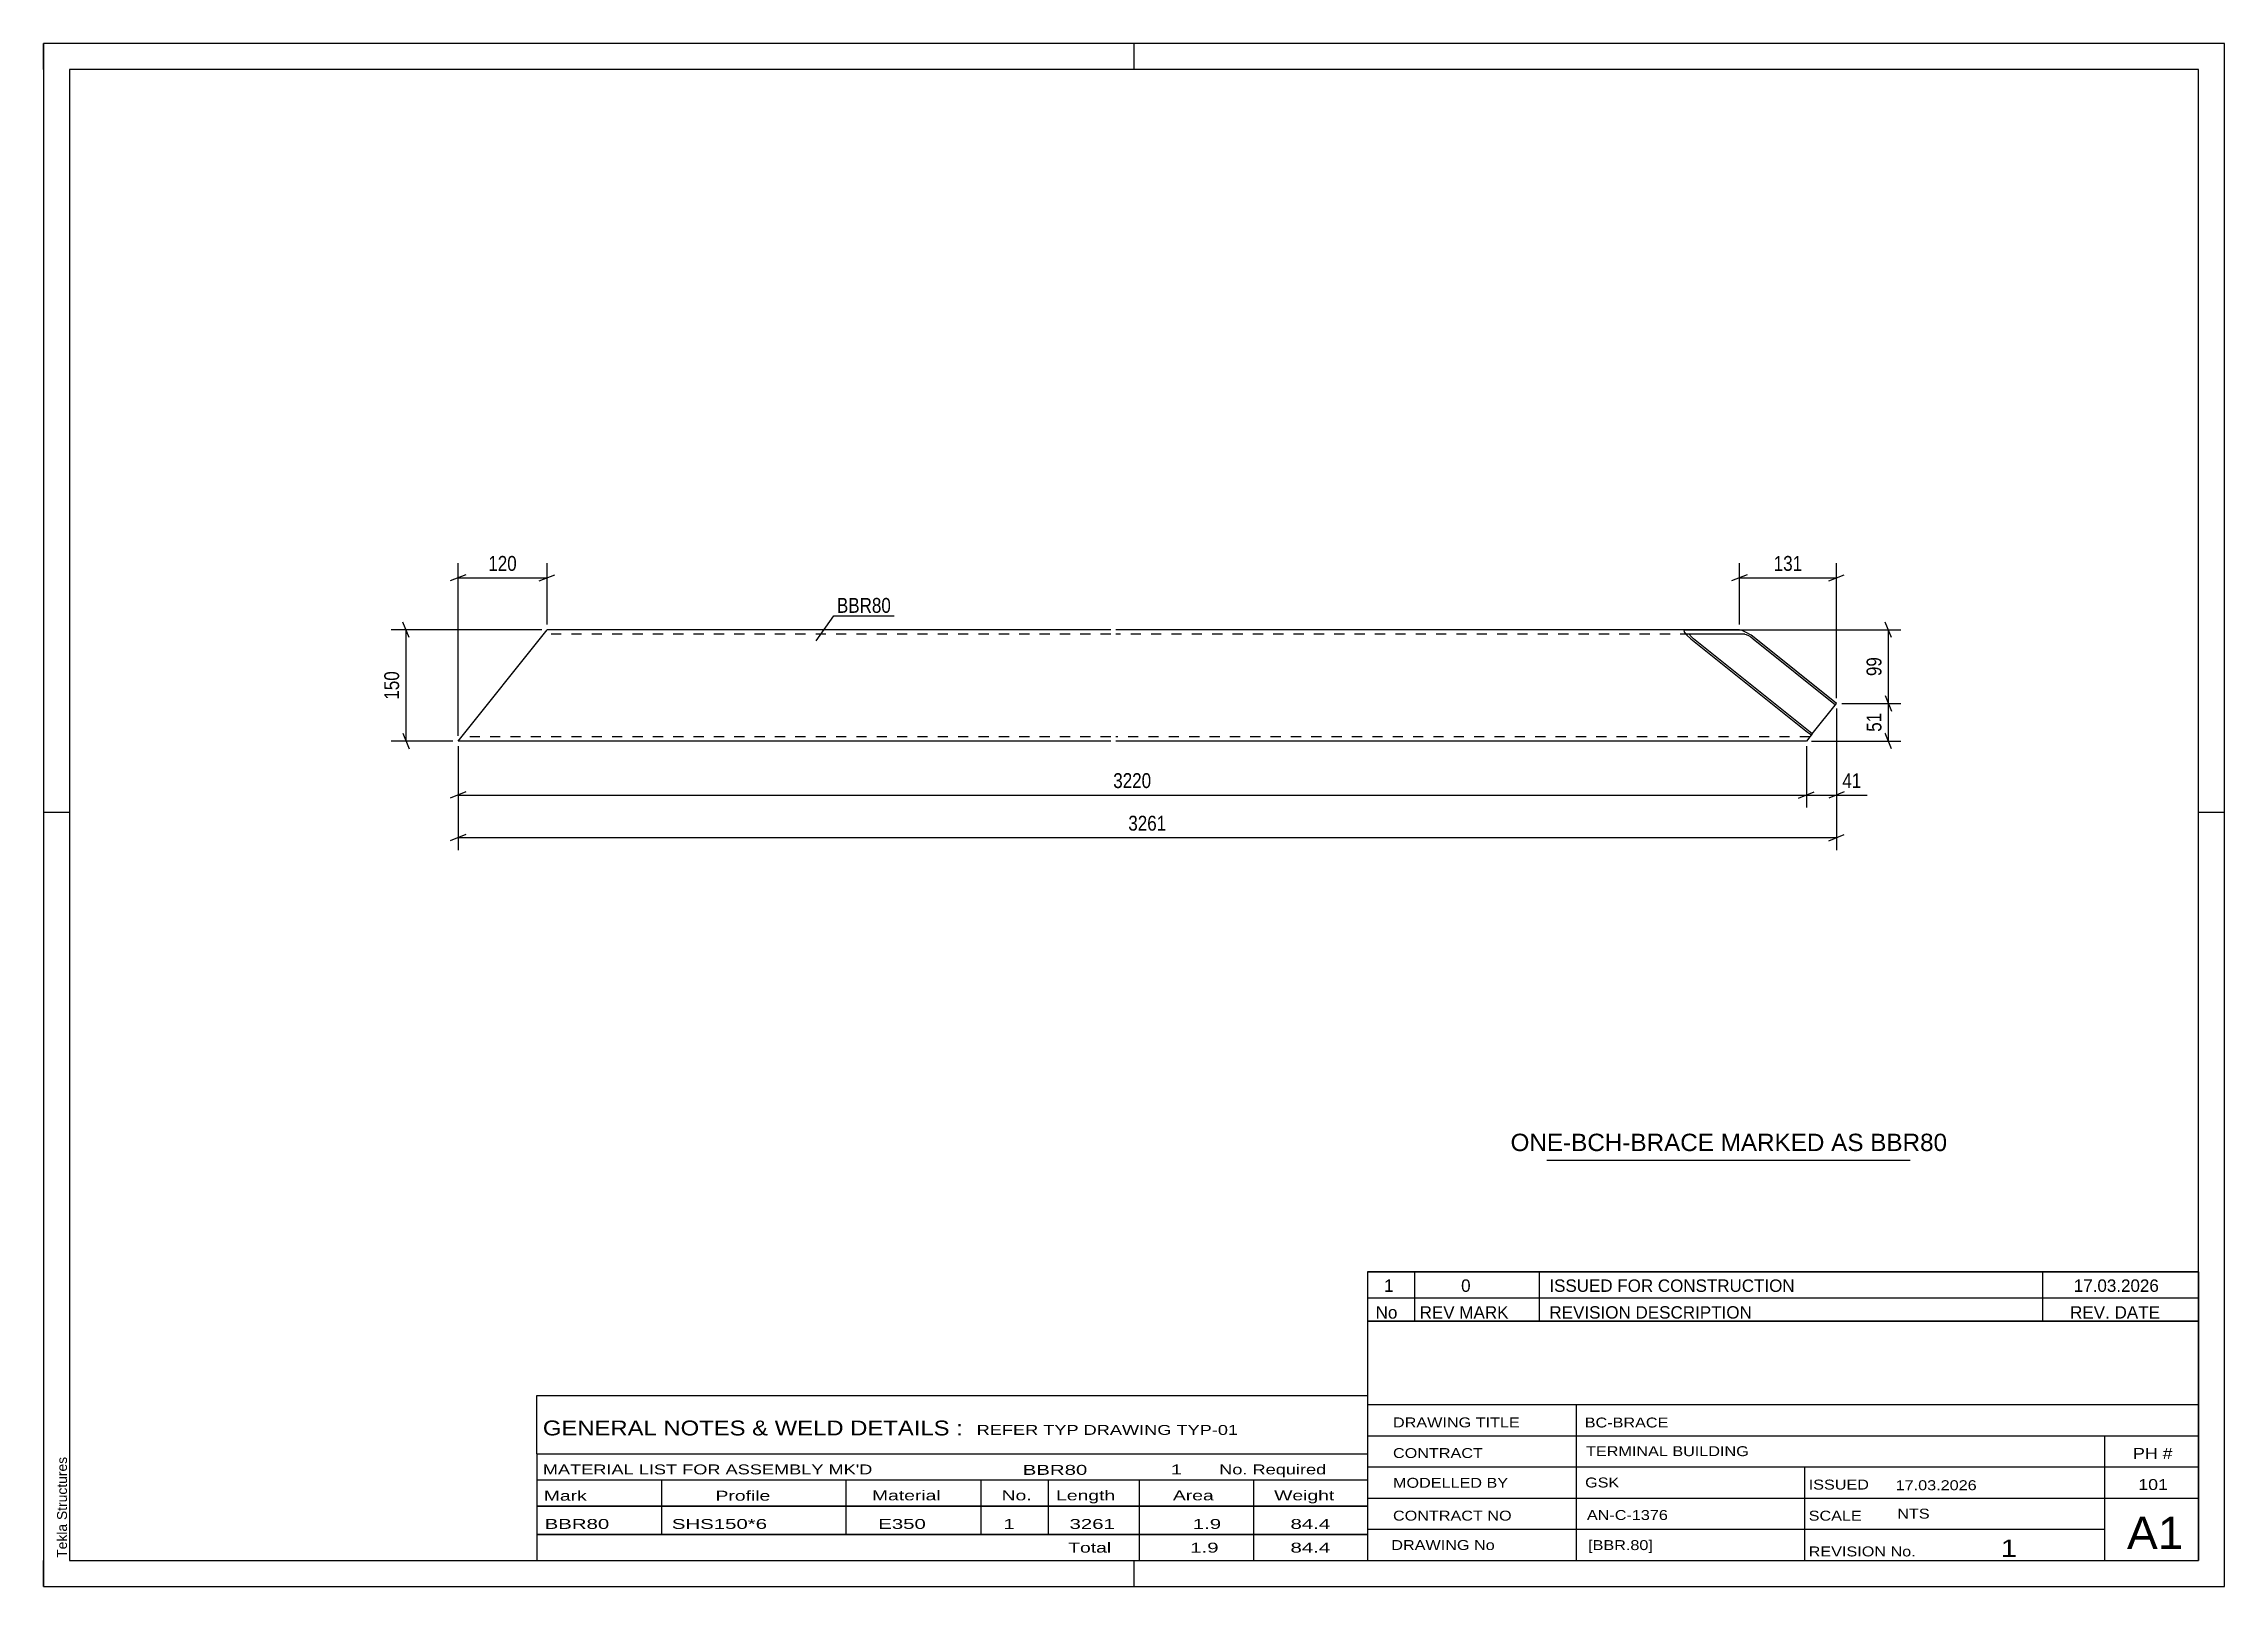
# Model space of a CAD drawing. Header units: millimetres. Extents: x 0 to 420, y 0 to 297.
import ezdxf

# ---------------------------------------------------------------- set-up
doc = ezdxf.new("R2010")
doc.units = ezdxf.units.MM
doc.linetypes.add('DXK_LINE_DOT2', pattern=[3.9198, 1.9599, -1.9599])
doc.styles.add('Arial', font='ARIAL.TTF', dxfattribs={"height": 0.2})
doc.styles.add('Arial Narrow', font='ARIALN.TTF', dxfattribs={"height": 0.2})

# ---------------------------------------------------------------- blocks, each defined once
blk = doc.blocks.new('Unknown-580637494-1162')
at = {"color": 5, "linetype": 'Continuous'}
for p, q in [((420, 297), (0, 297)), ((0, 297), (0, 0)), ((0, 292), (0, 297)), ((210, 292), (210, 297)), ((420, 0), (420, 297)), ((415, 292), (5, 292)), ((5, 292), (5, 5)), ((415, 5), (415, 292)), ((5, 149), (0, 149)), ((420, 149), (415, 149)), ((0, 0), (0, 5)), ((5, 5), (415, 5)), ((210, 0), (210, 5)), ((0, 0), (420, 0))]:
    blk.add_line(p, q, dxfattribs=at)
at = {"color": 174, "linetype": 'Continuous', "style": 'Arial'}
blk.add_text('Tekla Structures', height=1.9102, rotation=90, dxfattribs=at).set_placement((4.5, 5.5))
blk = doc.blocks.new('Part-580637494-2015 - 2009')
at = {"color": 2, "linetype": 'Continuous'}
for p, q in [((79.81, 162.73), (96.96, 184.15)), ((205.53, 184.15), (96.96, 184.15)), ((316.1, 184.15), (206.53, 184.15)), ((316.1, 184.15), (315.89, 184.02)), ((315.89, 184.02), (316.03, 183.65)), ((316.03, 183.65), (316.5, 183.1)), ((326.59, 184.15), (316.1, 184.15)), ((316.5, 183.1), (317.25, 182.44)), ((317.07, 183.23), (317.17, 183.3)), ((317.14, 183.05), (317.07, 183.23)), ((317.37, 182.77), (317.14, 183.05)), ((327.66, 183.3), (317.17, 183.3)), ((317.25, 182.44), (339.73, 164.44)), ((317.75, 182.44), (317.37, 182.77)), ((340.23, 164.44), (317.75, 182.44)), ((327.13, 184.02), (326.59, 184.15)), ((327.92, 183.65), (327.13, 184.02)), ((327.66, 183.3), (327.93, 183.23)), ((328.83, 183.1), (327.92, 183.65)), ((327.93, 183.23), (328.33, 183.05)), ((328.33, 183.05), (328.78, 182.77)), ((328.78, 182.77), (329.23, 182.44)), ((329.73, 182.44), (328.83, 183.1)), ((329.23, 182.44), (345.11, 169.73)), ((345.3, 169.98), (329.73, 182.44)), ((340.63, 164.15), (345.3, 169.98)), ((340.63, 164.15), (339.5, 162.73)), ((339.73, 164.44), (340.45, 163.92)), ((340.63, 164.15), (340.23, 164.44)), ((205.53, 162.73), (79.81, 162.73)), ((339.5, 162.73), (206.53, 162.73))]:
    blk.add_line(p, q, dxfattribs=at)
at = {"color": 7, "linetype": 'DXK_LINE_DOT2'}
for p, q in [((205.53, 183.3), (96.28, 183.3)), ((317.17, 183.3), (206.53, 183.3)), ((340.45, 163.92), (340.38, 163.83)), ((80.5, 163.58), (80.55, 163.65)), ((205.53, 163.58), (80.5, 163.58)), ((340.18, 163.58), (206.53, 163.58))]:
    blk.add_line(p, q, dxfattribs=at)
blk = doc.blocks.new('StraightDimension-580637494-2067 - 2009')
at = {"color": 7, "linetype": 'Continuous'}
for p, q in [((70.41, 182.65), (69.21, 185.65)), ((95.96, 184.15), (66.96, 184.15)), ((69.81, 162.73), (69.81, 184.15)), ((69.21, 164.23), (70.41, 161.23)), ((78.81, 162.73), (66.96, 162.73))]:
    blk.add_line(p, q, dxfattribs=at)
at = {"color": 0}
blk.add_wipeout([(69.06, 176.78), (64.86, 176.78), (64.86, 170.1), (69.06, 170.1)], dxfattribs=at)
at = {"color": 3, "style": 'Arial Narrow'}
blk.add_text('150', height=2.863, rotation=90.0002, dxfattribs=at).set_placement((68.46, 170.7))
blk = doc.blocks.new('StraightDimension-580637494-2079 - 2009')
at = {"color": 7, "linetype": 'Continuous'}
for p, q in [((81.31, 194.75), (78.31, 193.55)), ((79.81, 163.73), (79.81, 197)), ((79.81, 194.15), (96.96, 194.15)), ((95.46, 193.55), (98.46, 194.75)), ((96.96, 185.15), (96.96, 197))]:
    blk.add_line(p, q, dxfattribs=at)
at = {"color": 0}
blk.add_wipeout([(91.73, 194.9), (91.73, 199.1), (85.04, 199.1), (85.04, 194.9)], dxfattribs=at)
at = {"color": 3, "style": 'Arial Narrow'}
blk.add_text('120', height=2.863, dxfattribs=at).set_placement((85.64, 195.5))
blk = doc.blocks.new('StraightDimension-580637494-2055 - 2009')
at = {"color": 7, "linetype": 'Continuous'}
for p, q in [((355.9, 182.65), (354.7, 185.65)), ((316.11, 184.15), (357.7, 184.15)), ((355.3, 169.98), (355.3, 184.15)), ((346.3, 169.98), (357.7, 169.98)), ((354.7, 171.48), (355.9, 168.48))]:
    blk.add_line(p, q, dxfattribs=at)
at = {"color": 0}
blk.add_wipeout([(354.55, 179.49), (350.35, 179.49), (350.35, 174.64), (354.55, 174.64)], dxfattribs=at)
at = {"color": 3, "style": 'Arial Narrow'}
blk.add_text('99', height=2.863, rotation=90.0002, dxfattribs=at).set_placement((353.95, 175.24))
blk = doc.blocks.new('StraightDimension-580637494-2056 - 2009')
at = {"color": 7, "linetype": 'Continuous'}
for p, q in [((346.3, 169.98), (357.7, 169.98)), ((354.7, 171.48), (355.9, 168.48)), ((355.3, 162.73), (355.3, 169.98)), ((355.9, 161.23), (354.7, 164.23)), ((340.5, 162.73), (357.7, 162.73))]:
    blk.add_line(p, q, dxfattribs=at)
at = {"color": 0}
blk.add_wipeout([(354.55, 168.78), (350.35, 168.78), (350.35, 163.92), (354.55, 163.92)], dxfattribs=at)
at = {"color": 3, "style": 'Arial Narrow'}
blk.add_text('51', height=2.863, rotation=90.0002, dxfattribs=at).set_placement((353.95, 164.52))
blk = doc.blocks.new('StraightDimension-580637494-2083 - 2009')
at = {"color": 7, "linetype": 'Continuous'}
for p, q in [((345.3, 168.98), (345.3, 149.94)), ((339.5, 161.73), (339.5, 149.94)), ((338, 151.74), (341, 152.94)), ((339.5, 152.34), (345.3, 152.34)), ((346.8, 152.94), (343.8, 151.74))]:
    blk.add_line(p, q, dxfattribs=at)
at = {"color": 0}
blk.add_wipeout([(350.68, 153.09), (350.68, 157.29), (345.83, 157.29), (345.83, 153.09)], dxfattribs=at)
at = {"color": 7, "linetype": 'Continuous'}
blk.add_line((345.3, 152.34), (351.21, 152.34), dxfattribs=at)
blk.add_line((345.3, 152.34), (351.21, 152.34), dxfattribs=at)
at = {"color": 3, "style": 'Arial Narrow'}
blk.add_text('41', height=2.863, dxfattribs=at).set_placement((346.43, 153.69))
blk = doc.blocks.new('StraightDimension-580637494-2084 - 2009')
at = {"color": 7, "linetype": 'Continuous'}
for p, q in [((79.81, 161.73), (79.81, 149.94)), ((339.5, 161.73), (339.5, 149.94)), ((81.31, 152.94), (78.31, 151.74)), ((79.81, 152.34), (339.5, 152.34)), ((338, 151.74), (341, 152.94))]:
    blk.add_line(p, q, dxfattribs=at)
at = {"color": 0}
blk.add_wipeout([(213.91, 153.09), (213.91, 157.29), (205.4, 157.29), (205.4, 153.09)], dxfattribs=at)
at = {"color": 3, "style": 'Arial Narrow'}
blk.add_text('3220', height=2.863, dxfattribs=at).set_placement((206, 153.69))
blk = doc.blocks.new('StraightDimension-580637494-2091 - 2009')
at = {"color": 7, "linetype": 'Continuous'}
for p, q in [((345.3, 168.98), (345.3, 141.74)), ((79.81, 161.73), (79.81, 141.74)), ((81.31, 144.74), (78.31, 143.54)), ((79.81, 144.14), (345.3, 144.14)), ((343.8, 143.54), (346.8, 144.74))]:
    blk.add_line(p, q, dxfattribs=at)
at = {"color": 0}
blk.add_wipeout([(216.81, 144.89), (216.81, 149.09), (208.3, 149.09), (208.3, 144.89)], dxfattribs=at)
at = {"color": 3, "style": 'Arial Narrow'}
blk.add_text('3261', height=2.863, dxfattribs=at).set_placement((208.9, 145.49))
blk = doc.blocks.new('StraightDimension-580637494-2236 - 2009')
at = {"color": 7, "linetype": 'Continuous'}
for p, q in [((328.09, 194.75), (325.09, 193.55)), ((326.59, 185.15), (326.59, 197)), ((326.59, 194.15), (345.3, 194.15)), ((343.8, 193.55), (346.8, 194.75)), ((345.3, 170.98), (345.3, 197))]:
    blk.add_line(p, q, dxfattribs=at)
at = {"color": 0}
blk.add_wipeout([(339.29, 194.9), (339.29, 199.1), (332.6, 199.1), (332.6, 194.9)], dxfattribs=at)
at = {"color": 3, "style": 'Arial Narrow'}
blk.add_text('131', height=2.863, dxfattribs=at).set_placement((333.2, 195.5))
blk = doc.blocks.new('Unknown-580637494-2430')
at = {"color": 7, "linetype": 'Continuous'}
for p, q in [((255, 51.05), (255, 5)), ((255, 51.05), (415, 51.05)), ((415, 51), (415, 5)), ((255, 35), (415, 35)), ((295.14, 35), (295.14, 5)), ((255, 29), (415, 29)), ((397, 5.05), (397, 29.05)), ((255, 23), (415, 23)), ((339.14, 23), (339.14, 5)), ((255, 17), (415, 17)), ((255, 11), (397, 11)), ((255, 5), (415, 5))]:
    blk.add_line(p, q, dxfattribs=at)
at = {"color": 7, "style": 'Arial Narrow'}
for s, height, width, p in [('DRAWING TITLE', 1.9089, 1.425378, (259.88, 30.61)), ('BC-BRACE', 1.909, 1.425378, (296.81, 30.59)), ('CONTRACT', 1.909, 1.425378, (259.88, 24.71)), ('TERMINAL BUILDING', 1.9089, 1.425378, (297.06, 25.07)), ('MODELLED BY', 1.9089, 1.425378, (259.88, 18.98)), ('GSK', 1.909, 1.425378, (296.88, 19.04)), ('ISSUED', 1.909, 1.425378, (339.94, 18.64)), ('17.03.2026', 1.909, 1.425378, (356.69, 18.52)), ('CONTRACT NO', 1.9089, 1.425378, (259.88, 12.66)), ('AN-C-1376', 1.909, 1.425378, (297.23, 12.78)), ('SCALE', 1.909, 1.425378, (339.94, 12.65)), ('A1', 6.204, 1.25, (401.24, 7.2)), ('DRAWING No', 1.909, 1.425378, (259.56, 7)), ('[BBR.80]', 1.909, 1.425378, (297.46, 6.99)), ('1', 3.34, 1.5, (376.91, 5.68)), ('REVISION No.', 1.9089, 1.425378, (339.94, 5.77))]:
    blk.add_text(s, height=height, dxfattribs=dict(at, width=width)).set_placement(p)
at = {"color": 7, "linetype": 'Continuous', "style": 'Arial Narrow'}
for s, height, width, p in [('PH #', 2.1, 1.42538, (402.4, 24.55)), ('101', 2.1, 1.42538, (403.41, 18.55)), ('NTS', 1.909, 1.425378, (357, 13.05))]:
    blk.add_text(s, height=height, dxfattribs=dict(at, width=width)).set_placement(p)
blk = doc.blocks.new('Unknown-580637494-2431')
at = {"color": 7, "linetype": 'Continuous'}
for p, q in [((255, 60.55), (415, 60.55)), ((415, 60.55), (255, 60.55)), ((255, 60.55), (255, 55.55)), ((264, 60.55), (264, 55.55)), ((288, 60.55), (288, 55.55)), ((385, 60.55), (385, 55.55)), ((415, 60.55), (415, 55.55)), ((255, 55.55), (415, 55.55)), ((255, 55.55), (255, 51.05)), ((255, 55.55), (415, 55.55)), ((264, 55.55), (264, 51.05)), ((288, 55.55), (288, 51.05)), ((385, 55.55), (385, 51.05)), ((415, 55.55), (415, 51.05)), ((415, 51.05), (255, 51.05))]:
    blk.add_line(p, q, dxfattribs=at)
at = {"color": 7, "linetype": 'Continuous', "style": 'Arial Narrow'}
for s, height, width, p in [('1', 2.39, 1.196471, (258.16, 56.7)), ('0', 2.39, 1.196471, (273, 56.7)), ('ISSUED FOR CONSTRUCTION', 2.3861, 1.196471, (290, 56.7)), ('17.03.2026', 2.386, 1.196471, (391, 56.7)), ('No', 2.386, 1.2, (256.54, 51.55)), ('REV MARK', 2.386, 1.2, (265, 51.55)), ('REVISION DESCRIPTION', 2.3861, 1.2, (290, 51.55)), ('REV. DATE', 2.386, 1.2, (390.28, 51.55))]:
    blk.add_text(s, height=height, dxfattribs=dict(at, width=width)).set_placement(p)
blk = doc.blocks.new('Unknown-580637494-2432')
at = {"color": 7, "linetype": 'Continuous'}
for p, q in [((95, 36.75), (255, 36.75)), ((95, 25.5), (95, 36.75)), ((255, 36.75), (255, 25.5)), ((95, 25.5), (255, 25.5)), ((95, 25.5), (95, 20.5)), ((255, 25.5), (255, 20.5)), ((95, 20.5), (255, 20.5)), ((95, 20.5), (95, 15.5)), ((119, 20.5), (119, 15.5)), ((154.5, 20.5), (154.5, 15.5)), ((180.5, 20.5), (180.5, 15.5)), ((193.5, 20.5), (193.5, 15.5)), ((211, 20.5), (211, 15.5)), ((233, 20.5), (233, 15.5)), ((255, 20.5), (255, 15.5)), ((95, 15.5), (255, 15.5)), ((95, 15.45), (95, 10.05)), ((95, 15.45), (255, 15.45)), ((119, 15.5), (119, 10)), ((154.5, 15.5), (154.5, 10)), ((180.5, 15.5), (180.5, 10)), ((193.5, 15.5), (193.5, 10)), ((211, 15.5), (211, 10)), ((233, 15.5), (233, 10)), ((255, 15.45), (255, 10.05)), ((95, 10.05), (255, 10.05)), ((95, 10), (255, 10)), ((95, 10), (95, 5)), ((211, 10), (211, 5)), ((233, 10), (233, 5)), ((255, 10), (255, 5)), ((95, 5), (255, 5))]:
    blk.add_line(p, q, dxfattribs=at)
at = {"color": 7, "style": 'Arial Narrow'}
for s, height, width, p in [('GENERAL NOTES & WELD DETAILS :', 2.8633, 1.4, (96.15, 29.06)), ('REFER TYP DRAWING TYP-01', 1.9089, 1.6, (179.7, 29.16)), ("MATERIAL LIST FOR ASSEMBLY MK'D", 1.9089, 1.6, (96.15, 21.56)), ('BBR80', 1.909, 1.794707, (188.57, 21.47)), ('1', 1.91, 1.794707, (217.08, 21.56)), ('No. Required', 1.9089, 1.6, (226.41, 21.56)), ('Mark', 1.909, 1.7, (96.34, 16.5)), ('Profile', 1.909, 1.7, (129.41, 16.5)), ('Material', 1.909, 1.7, (159.54, 16.56)), ('No.', 1.909, 1.7, (184.5, 16.56)), ('Length', 1.909, 1.7, (195, 16.56)), ('Area', 1.909, 1.7, (217.5, 16.56)), ('Weight', 1.909, 1.7, (237, 16.56))]:
    blk.add_text(s, height=height, dxfattribs=dict(at, width=width)).set_placement(p)
at = {"color": 7, "linetype": 'Continuous', "style": 'Arial Narrow'}
for s, height, width, p in [('BBR80', 1.909, 1.794707, (96.5, 11.06)), ('SHS150*6', 1.909, 1.794707, (121, 11.06)), ('E350', 1.909, 1.794707, (160.74, 11.06)), ('1', 1.91, 1.794707, (184.86, 11.06)), ('3261', 1.909, 1.794707, (197.58, 11.06)), ('1.9', 1.909, 1.794707, (221.32, 11.06)), ('84.4', 1.909, 1.794707, (240.14, 11.06)), ('Total', 1.909, 1.7, (197.33, 6.5)), ('1.9', 1.909, 1.794707, (220.83, 6.5)), ('84.4', 1.909, 1.794707, (240.14, 6.5))]:
    blk.add_text(s, height=height, dxfattribs=dict(at, width=width)).set_placement(p)
blk = doc.blocks.new('Unknown-580637494-2433')
at = {"color": 7, "linetype": 'Continuous'}
blk.add_line((289.5, 82.05), (359.5, 82.05), dxfattribs=at)
at = {"color": 7, "style": 'Arial'}
blk.add_text('ONE-BCH-BRACE MARKED AS BBR80', height=3.3428, dxfattribs=at).set_placement((282.52, 83.8))
blk = doc.blocks.new('Mark-580637494-2047 - 2009')
at = {"color": 0}
blk.add_wipeout([(163.19, 187.42), (163.19, 190.42), (152.78, 190.42), (152.78, 187.42)], dxfattribs=at)
blk.add_wipeout([(163.19, 187.42), (163.19, 190.42), (152.78, 190.42), (152.78, 187.42)], dxfattribs=at)
at = {"color": 30, "linetype": 'Continuous'}
for p, q in [((148.79, 182.02), (152.18, 186.82)), ((152.18, 186.82), (163.79, 186.82))]:
    blk.add_line(p, q, dxfattribs=at)
at = {"color": 3, "style": 'Arial Narrow'}
blk.add_text('BBR80', height=2.863, dxfattribs=at).set_placement((152.78, 187.42))

msp = doc.modelspace()

# ---------------------------------------------------------------- block references
for name in ['Unknown-580637494-1162', 'Part-580637494-2015 - 2009', 'Unknown-580637494-2433', 'Unknown-580637494-2431', 'Unknown-580637494-2430', 'Unknown-580637494-2432']:
    msp.add_blockref(name, (0, 0))

# ---------------------------------------------------------------- next in the draw order: block references
for name in ['Mark-580637494-2047 - 2009', 'StraightDimension-580637494-2067 - 2009', 'StraightDimension-580637494-2055 - 2009']:
    msp.add_blockref(name, (0, 0))

# ---------------------------------------------------------------- next in the draw order: block references
for name in ['StraightDimension-580637494-2079 - 2009', 'StraightDimension-580637494-2056 - 2009']:
    msp.add_blockref(name, (0, 0))

# ---------------------------------------------------------------- next in the draw order: block references
msp.add_blockref('StraightDimension-580637494-2083 - 2009', (0, 0))

# ---------------------------------------------------------------- next in the draw order: block references
msp.add_blockref('StraightDimension-580637494-2084 - 2009', (0, 0))

# ---------------------------------------------------------------- next in the draw order: block references
msp.add_blockref('StraightDimension-580637494-2091 - 2009', (0, 0))

# ---------------------------------------------------------------- next in the draw order: block references
msp.add_blockref('StraightDimension-580637494-2236 - 2009', (0, 0))

doc.saveas('drawing.dxf')
